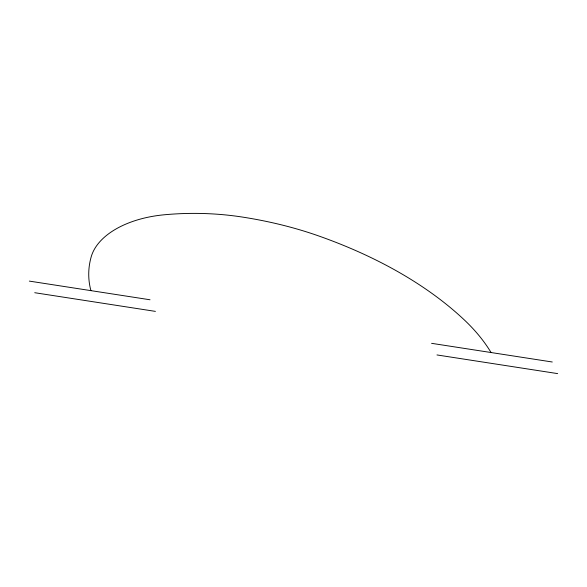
<?xml version="1.0" encoding="UTF-8"?>
<svg xmlns="http://www.w3.org/2000/svg" width="587" height="587" viewBox="0 0 587 587"><rect width="100%" height="100%" fill="white"/><g stroke="black" fill="none" stroke-linecap="round" stroke-linejoin="round"><path stroke-width="0.88" d="M29.35 281.107L150.023 299.774M431.592 343.329L552.264 361.996M34.736 292.715L155.408 311.381M436.977 354.944L557.65 373.611M90.912 290.631A186.064 107.421 0 0 1 91.205 256.805A88.233 50.944 0 0 1 163.942 214.813A186.064 107.421 0 0 1 242.306 217.051A291.409 168.242 0 0 1 319.365 236.187A440.235 254.171 0 0 1 464.17 319.79A291.409 168.242 0 0 1 491.055 352.53"/></g></svg>
